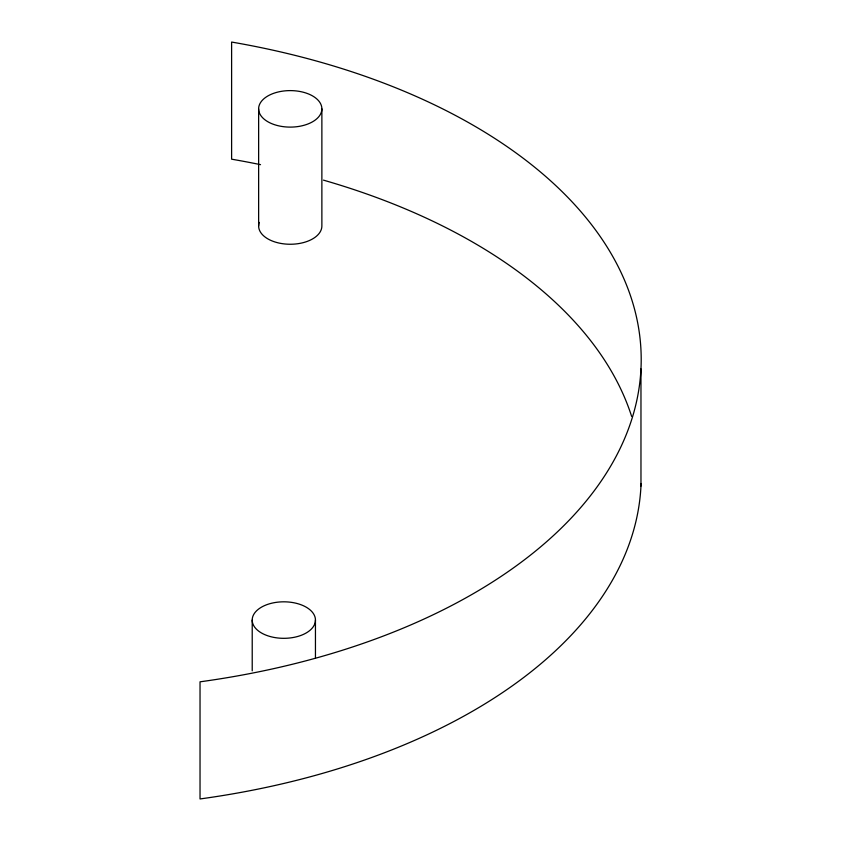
<?xml version="1.0" encoding="UTF-8"?>
<svg xmlns="http://www.w3.org/2000/svg" width="841" height="841" viewBox="0 0 841 841"><rect width="100%" height="100%" fill="white"/><g stroke="black" fill="none" stroke-linecap="round" stroke-linejoin="round"><path stroke-width="1.26" d="M260.531 164.657A573.835 331.301 0 0 0 231.611 159.18L231.611 42.05A573.835 331.301 0 0 1 640.968 368.926L640.968 486.066M321.872 108.857A31.622 18.25 0 0 1 274.45 124.668A31.622 18.25 0 0 1 274.45 93.046A31.622 18.25 0 0 1 321.872 108.857L321.872 225.998A31.622 18.25 0 0 1 287.149 244.163A31.622 18.25 0 0 1 259.249 222.423M315.449 620.069A31.622 18.25 0 0 1 268.027 635.88A31.622 18.25 0 0 1 268.027 604.258A31.622 18.25 0 0 1 315.449 620.069L315.449 657.809M258.639 108.857L258.639 225.998M252.216 620.069L252.216 670.824M640.968 368.926A573.835 331.301 0 0 1 200.032 681.82L200.032 798.95A573.835 331.301 0 0 0 641.073 483.501M323.459 180.142A573.835 331.301 0 0 1 631.633 416.4"/></g></svg>
